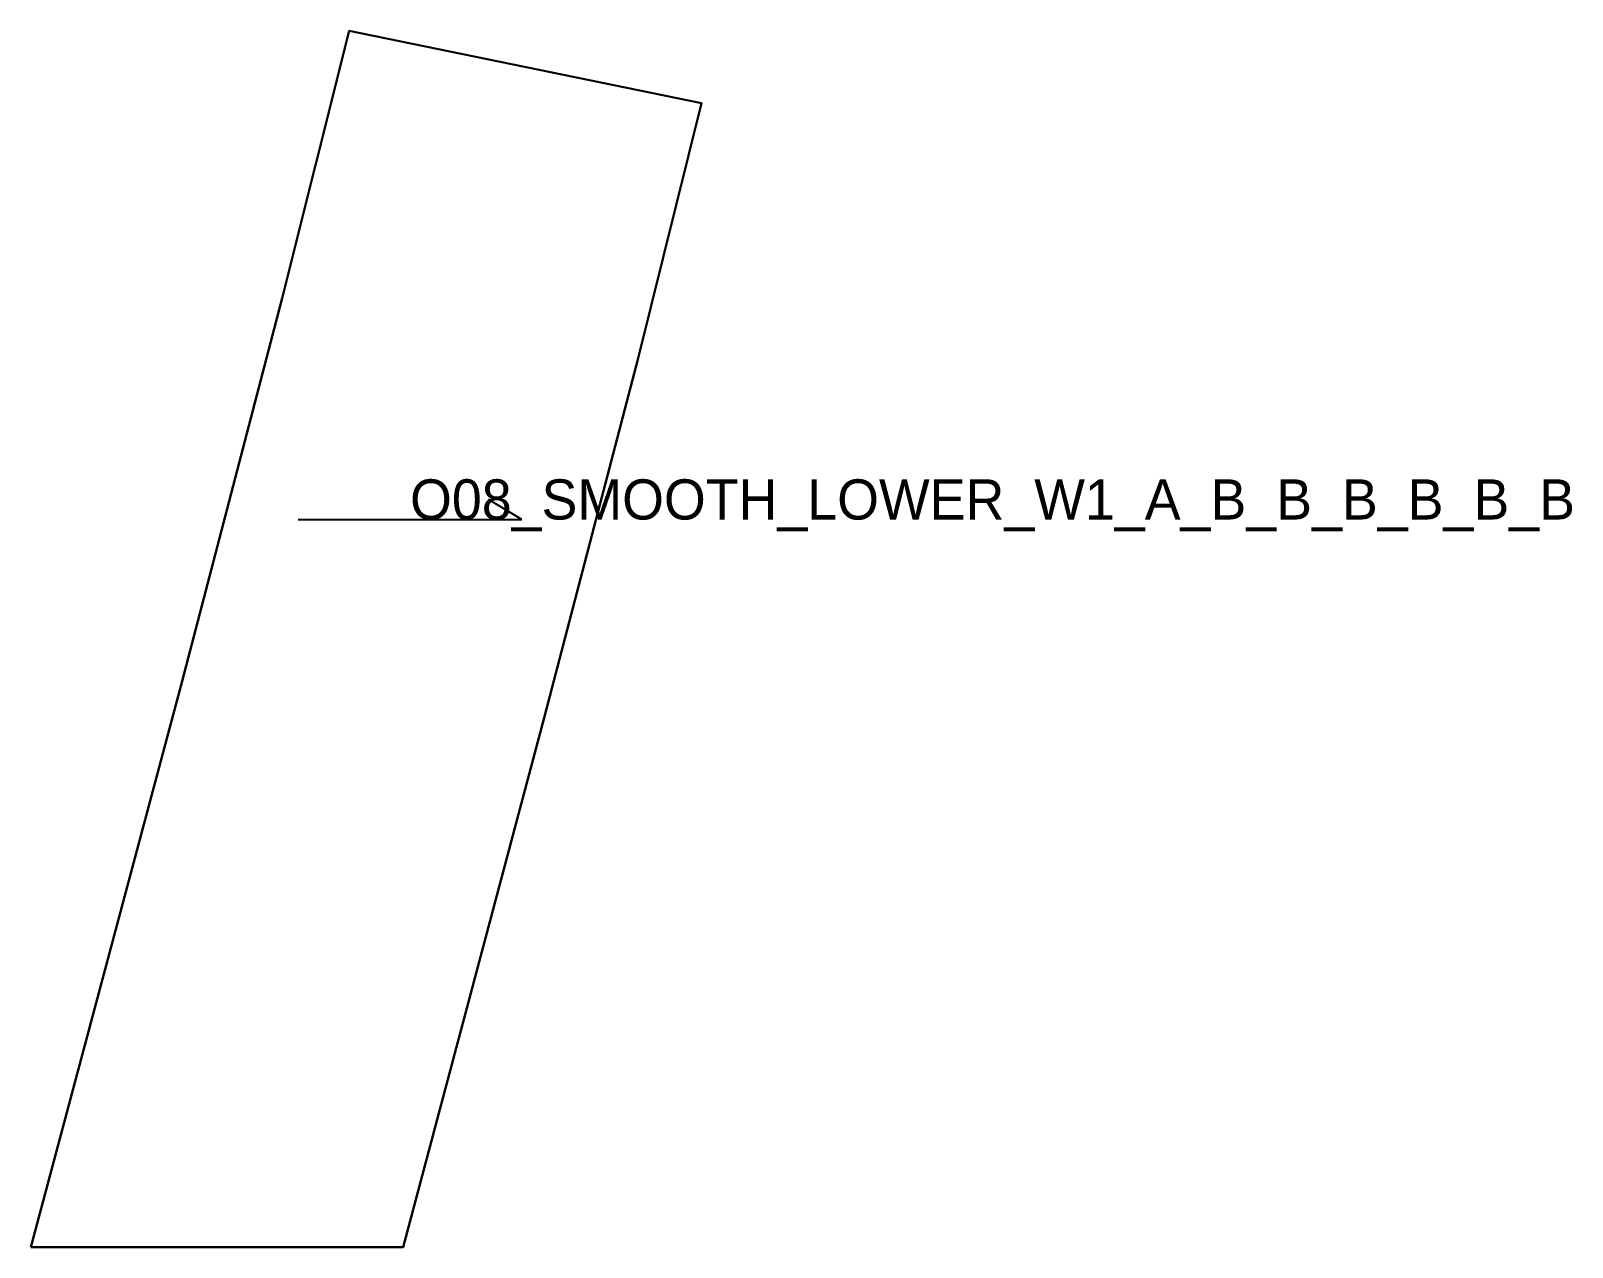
# Model space of a CAD drawing. Header units: millimetres. Extents: x 0 to 230, y 0 to 182.
import ezdxf

# ---------------------------------------------------------------- set-up
doc = ezdxf.new("R2010")
doc.units = ezdxf.units.MM
for name, color, linetype in [('CUT', 1, 'Continuous'), ('GRAIN', 3, 'Continuous'), ('LABEL', 7, 'Continuous'), ('SEW', 5, 'Continuous')]:
    doc.layers.add(name, color=color, linetype=linetype)

msp = doc.modelspace()

# ---------------------------------------------------------------- linework, layer by layer
at = {"layer": 'CUT'}
msp.add_lwpolyline([(0, 0), (22.57, 84.47), (37.51, 141.62), (47.51, 181.53), (100.13, 170.72), (90.65, 132.7), (76.66, 79), (55.58, 0), (0, 0)], close=True, dxfattribs=at)
at = {"layer": 'GRAIN'}
for p, q in [((73.31, 108.59), (68.31, 111.59)), ((39.93, 108.59), (73.31, 108.59))]:
    msp.add_line(p, q, dxfattribs=at)
at = {"layer": 'SEW'}
msp.add_lwpolyline([(0, 0), (55.58, 0), (76.66, 79), (90.65, 132.7), (100.13, 170.72), (47.51, 181.53), (37.51, 141.62), (22.57, 84.47)], close=True, dxfattribs=at)

# ---------------------------------------------------------------- texts
at = {"layer": 'LABEL'}
msp.add_text('O08_SMOOTH_LOWER_W1_A_B_B_B_B_B_B', height=6, dxfattribs=at).set_placement((56.62, 108.59))

doc.saveas('drawing.dxf')
